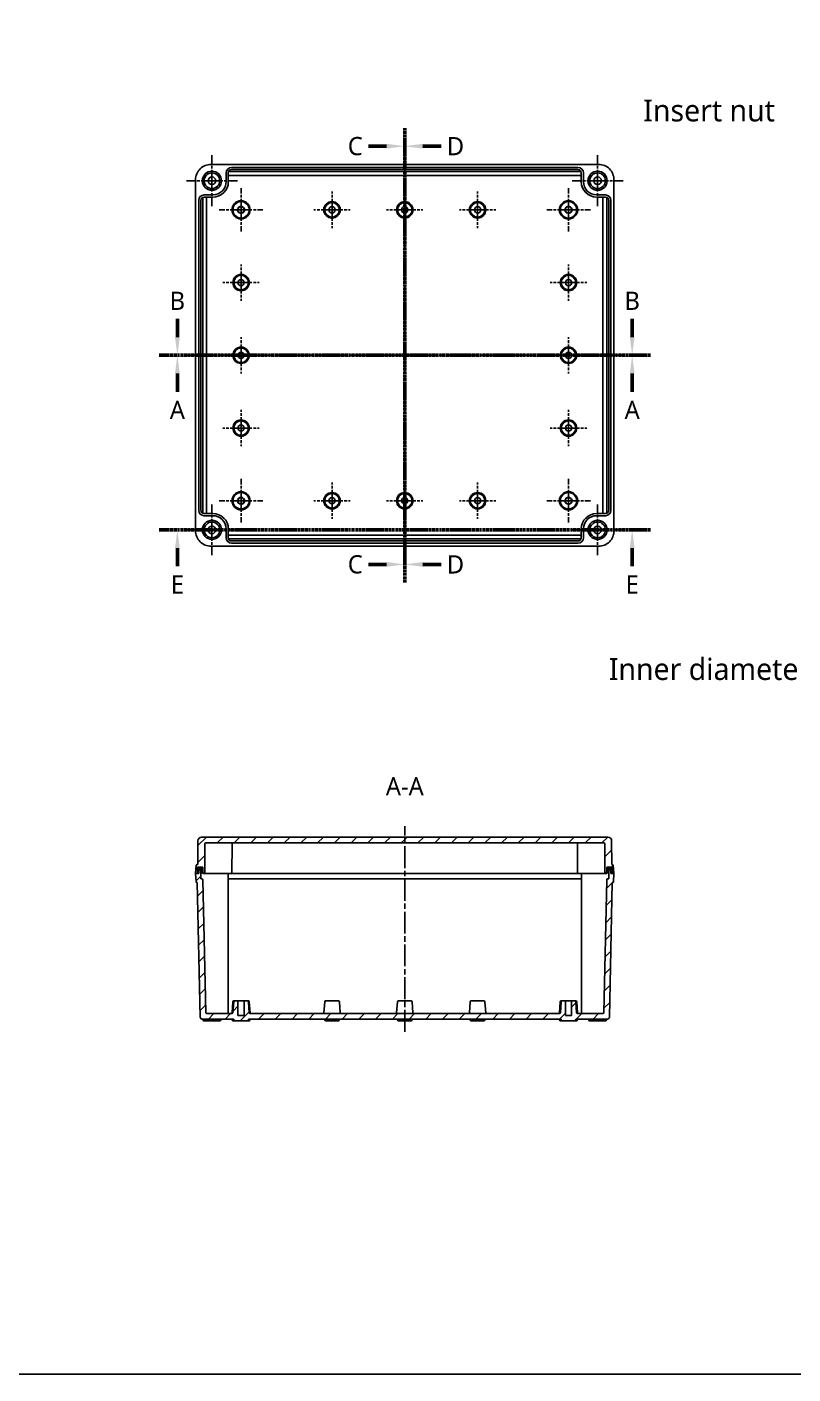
# Model space of a CAD drawing. Header units: millimetres. Extents: x -343 to 4465, y -1120 to 2065.
# Drawn here: x 2046 to 2467, y 0 to 741 of the extents above; entities that cross this region are included whole.
import ezdxf

# ---------------------------------------------------------------- set-up
doc = ezdxf.new("R2010")
doc.units = ezdxf.units.MM
for name, pattern in [('AM_ISO02W050x2', [3.75, 3, -0.75]), ('AM_ISO08W050', [18, 12, -1.5, 3, -1.5]), ('AM_ISO08W050x2', [9, 6, -0.75, 1.5, -0.75]), ('CENTER', [2, 1.25, -0.25, 0.25, -0.25])]:
    doc.linetypes.add(name, pattern=pattern)
for name, color, linetype, lineweight in [('AM_10', 7, 'AM_ISO08W050', 50), ('AM_5', 3, 'Continuous', 25), ('AM_7', 4, 'AM_ISO08W050', 25), ('AM_8', 1, 'Continuous', 25), ('ｶﾞｽｹｯﾄ', 5, 'Continuous', 25), ('ﾄｯﾌﾟｶﾊﾞｰ', 7, 'Continuous', 25), ('ﾎﾞﾃﾞｨｰ', 2, 'Continuous', 25), ('ﾎﾞﾃﾞｨｰ0', 2, 'AM_ISO02W050x2', 13)]:
    doc.layers.add(name, color=color, linetype=linetype, lineweight=lineweight)
doc.styles.add('QCADDimTextStyle', font='')
doc.styles.get('QCADDimTextStyle').set_extended_font_data('Noto Sans JP')
pattern_1 = [(45, (0, -19.7), (-4.596194, 4.596194), [])]

# ---------------------------------------------------------------- blocks, each defined once
blk = doc.blocks.new('*S29')
at = {"layer": 'AM_10', "color": 7, "linetype": 'CENTER'}
for p, q in [((2118.3, 560.26), (2138.3, 560.26)), ((2388.3, 560.26), (2368.3, 560.26))]:
    blk.add_line(p, q, dxfattribs=at)
at = {"layer": 'AM_10', "color": 1, "linetype": 'CENTER'}
blk.add_line((2138.3, 560.26), (2368.3, 560.26), dxfattribs=at)
at = {"layer": 'AM_10', "color": 7, "linetype": 'AM_ISO08W050'}
for p, q in [((2128.3, 550.26), (2128.3, 540.26)), ((2378.3, 550.26), (2378.3, 540.26))]:
    blk.add_line(p, q, dxfattribs=at)
at = {"layer": 'AM_10', "color": 7, "linetype": 'Continuous'}
for points in [[(2126.98, 550.26), (2129.62, 550.26), (2128.3, 560.26)], [(2379.62, 550.26), (2376.98, 550.26), (2378.3, 560.26)]]:
    blk.add_trace(points, dxfattribs=at)
at = {"layer": 'AM_10', "color": 7, "char_height": 10, "attachment_point": 5, "style": 'QCADDimTextStyle'}
for s, insert in [('A', (2128.3, 530.26)), ('A', (2378.3, 530.26)), ('A-A', (2253.3, 323.26))]:
    blk.add_mtext(s, dxfattribs=dict(at, insert=insert))
blk = doc.blocks.new('*S31')
at = {"layer": 'AM_10', "color": 7, "linetype": 'AM_ISO08W050'}
for p, q in [((2128.3, 570.26), (2128.3, 580.26)), ((2378.3, 570.26), (2378.3, 580.26))]:
    blk.add_line(p, q, dxfattribs=at)
at = {"layer": 'AM_10', "color": 7, "linetype": 'CENTER'}
for p, q in [((2118.3, 560.26), (2138.3, 560.26)), ((2388.3, 560.26), (2368.3, 560.26))]:
    blk.add_line(p, q, dxfattribs=at)
at = {"layer": 'AM_10', "color": 1, "linetype": 'CENTER'}
blk.add_line((2138.3, 560.26), (2368.3, 560.26), dxfattribs=at)
at = {"layer": 'AM_10', "color": 7, "linetype": 'Continuous'}
for points in [[(2126.98, 570.26), (2129.62, 570.26), (2128.3, 560.26)], [(2379.62, 570.26), (2376.98, 570.26), (2378.3, 560.26)]]:
    blk.add_trace(points, dxfattribs=at)
at = {"layer": 'AM_10', "color": 7, "char_height": 10, "attachment_point": 5, "style": 'QCADDimTextStyle'}
for s, insert in [('B-B', (2253.3, 954.26)), ('B', (2128.3, 590.26)), ('B', (2378.3, 590.26))]:
    blk.add_mtext(s, dxfattribs=dict(at, insert=insert))
blk = doc.blocks.new('*S33')
at = {"layer": 'AM_10', "color": 7, "linetype": 'CENTER'}
for p, q in [((2253.3, 685.26), (2253.3, 665.26)), ((2253.3, 435.26), (2253.3, 455.26))]:
    blk.add_line(p, q, dxfattribs=at)
at = {"layer": 'AM_10', "color": 7, "linetype": 'AM_ISO08W050'}
for p, q in [((2243.3, 675.26), (2233.3, 675.26)), ((2243.3, 445.26), (2233.3, 445.26))]:
    blk.add_line(p, q, dxfattribs=at)
at = {"layer": 'AM_10', "color": 1, "linetype": 'CENTER'}
blk.add_line((2253.3, 665.26), (2253.3, 455.26), dxfattribs=at)
at = {"layer": 'AM_10', "color": 7, "linetype": 'Continuous'}
for points in [[(2243.3, 676.58), (2243.3, 673.94), (2253.3, 675.26)], [(2243.3, 443.94), (2243.3, 446.58), (2253.3, 445.26)]]:
    blk.add_trace(points, dxfattribs=at)
at = {"layer": 'AM_10', "color": 7, "char_height": 10, "attachment_point": 5, "style": 'QCADDimTextStyle'}
for s, insert in [('C-C', (1927.8, 735.26)), ('C', (2226.07, 675.26)), ('C', (2226.07, 445.26))]:
    blk.add_mtext(s, dxfattribs=dict(at, insert=insert))
blk = doc.blocks.new('*S35')
at = {"layer": 'AM_10', "color": 7, "linetype": 'CENTER'}
for p, q in [((2253.3, 685.26), (2253.3, 665.26)), ((2253.3, 435.26), (2253.3, 455.26))]:
    blk.add_line(p, q, dxfattribs=at)
at = {"layer": 'AM_10', "color": 7, "linetype": 'AM_ISO08W050'}
for p, q in [((2263.3, 675.26), (2273.3, 675.26)), ((2263.3, 445.26), (2273.3, 445.26))]:
    blk.add_line(p, q, dxfattribs=at)
at = {"layer": 'AM_10', "color": 1, "linetype": 'CENTER'}
blk.add_line((2253.3, 665.26), (2253.3, 455.26), dxfattribs=at)
at = {"layer": 'AM_10', "color": 7, "linetype": 'Continuous'}
for points in [[(2263.3, 676.58), (2263.3, 673.94), (2253.3, 675.26)], [(2263.3, 443.94), (2263.3, 446.58), (2253.3, 445.26)]]:
    blk.add_trace(points, dxfattribs=at)
at = {"layer": 'AM_10', "color": 7, "char_height": 10, "attachment_point": 5, "style": 'QCADDimTextStyle'}
for s, insert in [('D-D', (2578.8, 693.26)), ('D', (2281.15, 675.26)), ('D', (2281.15, 445.26))]:
    blk.add_mtext(s, dxfattribs=dict(at, insert=insert))
blk = doc.blocks.new('*S37')
at = {"layer": 'AM_10', "color": 7, "linetype": 'CENTER'}
for p, q in [((2118.3, 464.26), (2138.3, 464.26)), ((2388.3, 464.26), (2368.3, 464.26))]:
    blk.add_line(p, q, dxfattribs=at)
at = {"layer": 'AM_10', "color": 1, "linetype": 'CENTER'}
blk.add_line((2138.3, 464.26), (2368.3, 464.26), dxfattribs=at)
at = {"layer": 'AM_10', "color": 7, "linetype": 'AM_ISO08W050'}
for p, q in [((2128.3, 454.26), (2128.3, 444.26)), ((2378.3, 454.26), (2378.3, 444.26))]:
    blk.add_line(p, q, dxfattribs=at)
at = {"layer": 'AM_10', "color": 7, "linetype": 'Continuous'}
for points in [[(2126.98, 454.26), (2129.62, 454.26), (2128.3, 464.26)], [(2379.62, 454.26), (2376.98, 454.26), (2378.3, 464.26)]]:
    blk.add_trace(points, dxfattribs=at)
at = {"layer": 'AM_10', "color": 7, "char_height": 10, "attachment_point": 5, "style": 'QCADDimTextStyle'}
for s, insert in [('E', (2128.3, 434.26)), ('E', (2378.3, 434.26)), ('E-E', (1978.3, 323.26))]:
    blk.add_mtext(s, dxfattribs=dict(at, insert=insert))
blk = doc.blocks.new('TK-A3')
blk.add_lwpolyline([(0, 0), (403, 0), (403, 280), (0, 280)], close=True)
blk = doc.blocks.new('*S30')
at = {"layer": 'AM_10', "color": 7, "linetype": 'CENTER'}
for p, q in [((2118.3, 560.26), (2138.3, 560.26)), ((2388.3, 560.26), (2368.3, 560.26))]:
    blk.add_line(p, q, dxfattribs=at)
at = {"layer": 'AM_10', "color": 1, "linetype": 'CENTER'}
blk.add_line((2138.3, 560.26), (2368.3, 560.26), dxfattribs=at)
at = {"layer": 'AM_10', "color": 7, "linetype": 'AM_ISO08W050'}
for p, q in [((2128.3, 550.26), (2128.3, 540.26)), ((2378.3, 550.26), (2378.3, 540.26))]:
    blk.add_line(p, q, dxfattribs=at)
at = {"layer": 'AM_10', "color": 7, "linetype": 'Continuous'}
for points in [[(2126.98, 550.26), (2129.62, 550.26), (2128.3, 560.26)], [(2379.62, 550.26), (2376.98, 550.26), (2378.3, 560.26)]]:
    blk.add_trace(points, dxfattribs=at)
at = {"layer": 'AM_10', "color": 7, "char_height": 10, "attachment_point": 5, "style": 'QCADDimTextStyle'}
for s, insert in [('A', (2128.3, 530.26)), ('A', (2378.3, 530.26)), ('A-A', (2253.3, 323.26))]:
    blk.add_mtext(s, dxfattribs=dict(at, insert=insert))
blk = doc.blocks.new('*S32')
at = {"layer": 'AM_10', "color": 7, "linetype": 'AM_ISO08W050'}
for p, q in [((2128.3, 570.26), (2128.3, 580.26)), ((2378.3, 570.26), (2378.3, 580.26))]:
    blk.add_line(p, q, dxfattribs=at)
at = {"layer": 'AM_10', "color": 7, "linetype": 'CENTER'}
for p, q in [((2118.3, 560.26), (2138.3, 560.26)), ((2388.3, 560.26), (2368.3, 560.26))]:
    blk.add_line(p, q, dxfattribs=at)
at = {"layer": 'AM_10', "color": 1, "linetype": 'CENTER'}
blk.add_line((2138.3, 560.26), (2368.3, 560.26), dxfattribs=at)
at = {"layer": 'AM_10', "color": 7, "linetype": 'Continuous'}
for points in [[(2126.98, 570.26), (2129.62, 570.26), (2128.3, 560.26)], [(2379.62, 570.26), (2376.98, 570.26), (2378.3, 560.26)]]:
    blk.add_trace(points, dxfattribs=at)
at = {"layer": 'AM_10', "color": 7, "char_height": 10, "attachment_point": 5, "style": 'QCADDimTextStyle'}
for s, insert in [('B-B', (2253.3, 954.26)), ('B', (2128.3, 590.26)), ('B', (2378.3, 590.26))]:
    blk.add_mtext(s, dxfattribs=dict(at, insert=insert))
blk = doc.blocks.new('*S34')
at = {"layer": 'AM_10', "color": 7, "linetype": 'CENTER'}
for p, q in [((2253.3, 685.26), (2253.3, 665.26)), ((2253.3, 435.26), (2253.3, 455.26))]:
    blk.add_line(p, q, dxfattribs=at)
at = {"layer": 'AM_10', "color": 7, "linetype": 'AM_ISO08W050'}
for p, q in [((2243.3, 675.26), (2233.3, 675.26)), ((2243.3, 445.26), (2233.3, 445.26))]:
    blk.add_line(p, q, dxfattribs=at)
at = {"layer": 'AM_10', "color": 1, "linetype": 'CENTER'}
blk.add_line((2253.3, 665.26), (2253.3, 455.26), dxfattribs=at)
at = {"layer": 'AM_10', "color": 7, "linetype": 'Continuous'}
for points in [[(2243.3, 676.58), (2243.3, 673.94), (2253.3, 675.26)], [(2243.3, 443.94), (2243.3, 446.58), (2253.3, 445.26)]]:
    blk.add_trace(points, dxfattribs=at)
at = {"layer": 'AM_10', "color": 7, "char_height": 10, "attachment_point": 5, "style": 'QCADDimTextStyle'}
for s, insert in [('C-C', (1927.8, 735.26)), ('C', (2226.07, 675.26)), ('C', (2226.07, 445.26))]:
    blk.add_mtext(s, dxfattribs=dict(at, insert=insert))
blk = doc.blocks.new('*S36')
at = {"layer": 'AM_10', "color": 7, "linetype": 'CENTER'}
for p, q in [((2253.3, 685.26), (2253.3, 665.26)), ((2253.3, 435.26), (2253.3, 455.26))]:
    blk.add_line(p, q, dxfattribs=at)
at = {"layer": 'AM_10', "color": 7, "linetype": 'AM_ISO08W050'}
for p, q in [((2263.3, 675.26), (2273.3, 675.26)), ((2263.3, 445.26), (2273.3, 445.26))]:
    blk.add_line(p, q, dxfattribs=at)
at = {"layer": 'AM_10', "color": 1, "linetype": 'CENTER'}
blk.add_line((2253.3, 665.26), (2253.3, 455.26), dxfattribs=at)
at = {"layer": 'AM_10', "color": 7, "linetype": 'Continuous'}
for points in [[(2263.3, 676.58), (2263.3, 673.94), (2253.3, 675.26)], [(2263.3, 443.94), (2263.3, 446.58), (2253.3, 445.26)]]:
    blk.add_trace(points, dxfattribs=at)
at = {"layer": 'AM_10', "color": 7, "char_height": 10, "attachment_point": 5, "style": 'QCADDimTextStyle'}
for s, insert in [('D-D', (2578.8, 693.26)), ('D', (2281.15, 675.26)), ('D', (2281.15, 445.26))]:
    blk.add_mtext(s, dxfattribs=dict(at, insert=insert))
blk = doc.blocks.new('*S38')
at = {"layer": 'AM_10', "color": 7, "linetype": 'CENTER'}
for p, q in [((2118.3, 464.26), (2138.3, 464.26)), ((2388.3, 464.26), (2368.3, 464.26))]:
    blk.add_line(p, q, dxfattribs=at)
at = {"layer": 'AM_10', "color": 1, "linetype": 'CENTER'}
blk.add_line((2138.3, 464.26), (2368.3, 464.26), dxfattribs=at)
at = {"layer": 'AM_10', "color": 7, "linetype": 'AM_ISO08W050'}
for p, q in [((2128.3, 454.26), (2128.3, 444.26)), ((2378.3, 454.26), (2378.3, 444.26))]:
    blk.add_line(p, q, dxfattribs=at)
at = {"layer": 'AM_10', "color": 7, "linetype": 'Continuous'}
for points in [[(2126.98, 454.26), (2129.62, 454.26), (2128.3, 464.26)], [(2379.62, 454.26), (2376.98, 454.26), (2378.3, 464.26)]]:
    blk.add_trace(points, dxfattribs=at)
at = {"layer": 'AM_10', "color": 7, "char_height": 10, "attachment_point": 5, "style": 'QCADDimTextStyle'}
for s, insert in [('E', (2128.3, 434.26)), ('E', (2378.3, 434.26)), ('E-E', (1978.3, 323.26))]:
    blk.add_mtext(s, dxfattribs=dict(at, insert=insert))

msp = doc.modelspace()

# ---------------------------------------------------------------- hatches: boundary and pattern name
at = {"layer": 'AM_8', "transparency": 33554687}
h = msp.add_hatch(dxfattribs=at)
h.set_pattern_fill('_U', color=256, scale=6.5, angle=45, style=0, pattern_type=0)
h.set_pattern_definition(pattern_1)
edge = h.paths.add_edge_path(flags=0)
edge.add_line((2253.3, 292.06), (2253.3, 295.26))
edge.add_line((2253.3, 295.26), (2141.6, 295.26))
edge.add_arc((2141.6, 293.26), 2, 90, 179.56613)
edge.add_line((2139.6, 293.27), (2139.5, 280.26))
edge.add_line((2139.5, 280.26), (2139.2, 280.26))
edge.add_arc((2139.2, 279.76), 0.5, 90, 174.92039)
edge.add_line((2138.7, 279.8), (2138.3, 275.26))
edge.add_line((2138.3, 275.26), (2139.3, 275.26))
edge.add_line((2139.3, 275.26), (2139.3, 278.76))
edge.add_line((2139.3, 278.76), (2142.3, 278.76))
edge.add_line((2142.3, 278.76), (2142.3, 275.26))
edge.add_line((2142.3, 275.26), (2143.3, 275.26))
edge.add_line((2143.3, 275.26), (2143.42, 291.56))
edge.add_arc((2143.92, 291.56), 0.5, 90, 179.56613, ccw=False)
edge.add_line((2143.92, 292.06), (2253.3, 292.06))
h = msp.add_hatch(dxfattribs=at)
h.set_pattern_fill('_U', color=256, scale=6.5, angle=45, style=0, pattern_type=0)
h.set_pattern_definition(pattern_1)
edge = h.paths.add_edge_path(flags=0)
edge.add_line((2253.3, 292.06), (2253.3, 295.26))
edge.add_line((2253.3, 295.26), (2365, 295.26))
edge.add_arc((2365, 293.26), 2, 0.43387, 90, ccw=False)
edge.add_line((2367, 293.27), (2367.1, 280.26))
edge.add_line((2367.1, 280.26), (2367.4, 280.26))
edge.add_arc((2367.4, 279.76), 0.5, 5.07961, 90, ccw=False)
edge.add_line((2367.9, 279.8), (2368.3, 275.26))
edge.add_line((2368.3, 275.26), (2367.3, 275.26))
edge.add_line((2367.3, 275.26), (2367.3, 278.76))
edge.add_line((2367.3, 278.76), (2364.3, 278.76))
edge.add_line((2364.3, 278.76), (2364.3, 275.26))
edge.add_line((2364.3, 275.26), (2363.3, 275.26))
edge.add_line((2363.3, 275.26), (2363.18, 291.56))
edge.add_arc((2362.68, 291.56), 0.5, 0.43387, 90)
edge.add_line((2362.68, 292.06), (2253.3, 292.06))
h = msp.add_hatch(dxfattribs=at)
h.set_pattern_fill('_U', color=256, scale=6.5, angle=45, style=0, pattern_type=0)
h.set_pattern_definition(pattern_1)
edge = h.paths.add_edge_path(flags=0)
edge.add_line((2253.3, 198.26), (2168.27, 198.26))
edge.add_arc((2168.27, 198.76), 0.5, 184.08562, 270, ccw=False)
edge.add_line((2167.77, 198.72), (2167.33, 204.79))
edge.add_arc((2166.83, 204.76), 0.5, 4.08562, 90)
edge.add_line((2166.83, 205.26), (2165, 205.26))
edge.add_line((2165, 205.26), (2165, 197.26))
edge.add_line((2165, 197.26), (2161.6, 197.26))
edge.add_line((2161.6, 197.26), (2161.6, 205.26))
edge.add_line((2161.6, 205.26), (2159.77, 205.26))
edge.add_arc((2159.77, 204.76), 0.5, 90, 175.91438)
edge.add_line((2159.27, 204.79), (2158.83, 198.72))
edge.add_arc((2158.33, 198.76), 0.5, 270, 355.91438, ccw=False)
edge.add_line((2158.33, 198.26), (2144.38, 198.26))
edge.add_arc((2144.38, 198.76), 0.5, 181.23863, 270, ccw=False)
edge.add_line((2143.88, 198.75), (2142.3, 271.77))
edge.add_arc((2141.8, 271.76), 0.5, 1.23863, 90)
edge.add_line((2141.8, 272.26), (2141.2, 272.26))
edge.add_line((2141.2, 272.26), (2141.2, 277.26))
edge.add_line((2141.2, 277.26), (2140, 277.26))
edge.add_line((2140, 277.26), (2140, 275.26))
edge.add_line((2140, 275.26), (2138.3, 275.26))
edge.add_line((2138.3, 275.26), (2138.6, 270.73))
edge.add_arc((2139.1, 270.76), 0.5, 183.81407, 270)
edge.add_line((2139.1, 270.26), (2139.25, 270.26))
edge.add_line((2139.25, 270.26), (2140.85, 196.24))
edge.add_arc((2141.85, 196.26), 1, 181.23863, 270)
edge.add_line((2141.85, 195.26), (2159.3, 195.26))
edge.add_line((2159.3, 195.26), (2159.3, 194.76))
edge.add_arc((2159.8, 194.76), 0.5, 180, 270)
edge.add_line((2159.8, 194.26), (2166.8, 194.26))
edge.add_arc((2166.8, 194.76), 0.5, 270, 360)
edge.add_line((2167.3, 194.76), (2167.3, 195.26))
edge.add_line((2167.3, 195.26), (2253.3, 195.26))
edge.add_line((2253.3, 195.26), (2253.3, 198.26))
h = msp.add_hatch(dxfattribs=at)
h.set_pattern_fill('_U', color=256, scale=6.5, angle=45, style=0, pattern_type=0)
h.set_pattern_definition(pattern_1)
edge = h.paths.add_edge_path(flags=0)
edge.add_line((2253.3, 198.26), (2338.33, 198.26))
edge.add_arc((2338.33, 198.76), 0.5, 270, 355.91438)
edge.add_line((2338.83, 198.72), (2339.27, 204.79))
edge.add_arc((2339.77, 204.76), 0.5, 90, 175.91438, ccw=False)
edge.add_line((2339.77, 205.26), (2341.6, 205.26))
edge.add_line((2341.6, 205.26), (2341.6, 197.26))
edge.add_line((2341.6, 197.26), (2345, 197.26))
edge.add_line((2345, 197.26), (2345, 205.26))
edge.add_line((2345, 205.26), (2346.83, 205.26))
edge.add_arc((2346.83, 204.76), 0.5, 4.08562, 90, ccw=False)
edge.add_line((2347.33, 204.79), (2347.77, 198.72))
edge.add_arc((2348.27, 198.76), 0.5, 184.08562, 270)
edge.add_line((2348.27, 198.26), (2362.22, 198.26))
edge.add_arc((2362.22, 198.76), 0.5, 270, 358.76137)
edge.add_line((2362.72, 198.75), (2364.3, 271.77))
edge.add_arc((2364.8, 271.76), 0.5, 90, 178.76137, ccw=False)
edge.add_line((2364.8, 272.26), (2365.4, 272.26))
edge.add_line((2365.4, 272.26), (2365.4, 277.26))
edge.add_line((2365.4, 277.26), (2366.6, 277.26))
edge.add_line((2366.6, 277.26), (2366.6, 275.26))
edge.add_line((2366.6, 275.26), (2368.3, 275.26))
edge.add_line((2368.3, 275.26), (2368, 270.73))
edge.add_arc((2367.5, 270.76), 0.5, 270, 356.18593, ccw=False)
edge.add_line((2367.5, 270.26), (2367.35, 270.26))
edge.add_line((2367.35, 270.26), (2365.75, 196.24))
edge.add_arc((2364.75, 196.26), 1, 270, 358.76137, ccw=False)
edge.add_line((2364.75, 195.26), (2347.3, 195.26))
edge.add_line((2347.3, 195.26), (2347.3, 194.76))
edge.add_arc((2346.8, 194.76), 0.5, 270, 360, ccw=False)
edge.add_line((2346.8, 194.26), (2339.8, 194.26))
edge.add_arc((2339.8, 194.76), 0.5, 180, 270, ccw=False)
edge.add_line((2339.3, 194.76), (2339.3, 195.26))
edge.add_line((2339.3, 195.26), (2253.3, 195.26))
edge.add_line((2253.3, 195.26), (2253.3, 198.26))
at = {"layer": 'ｶﾞｽｹｯﾄ', "transparency": 33554687}
for points in [[(2139.3, 275.26), (2140, 275.26), (2140, 277.26), (2141.2, 277.26), (2141.2, 275.26), (2142.3, 275.26), (2142.3, 278.76), (2139.3, 278.76)], [(2367.3, 275.26), (2366.6, 275.26), (2366.6, 277.26), (2365.4, 277.26), (2365.4, 275.26), (2364.3, 275.26), (2364.3, 278.76), (2367.3, 278.76)]]:
    msp.add_hatch(color=256, dxfattribs=at).paths.add_polyline_path(points, flags=0)

# ---------------------------------------------------------------- linework, layer by layer
at = {"layer": 'AM_7', "linetype": 'AM_ISO08W050x2'}
for p, q in [((2147.3, 656.26), (2147.3, 670.26)), ((2359.3, 656.26), (2359.3, 670.26)), ((2147.3, 656.26), (2133.3, 656.26)), ((2147.3, 656.26), (2161.3, 656.26)), ((2147.3, 656.26), (2147.3, 642.26)), ((2163.3, 640.26), (2163.3, 652.26)), ((2343.3, 640.26), (2343.3, 652.26)), ((2359.3, 656.26), (2345.3, 656.26)), ((2359.3, 656.26), (2373.3, 656.26)), ((2359.3, 656.26), (2359.3, 642.26)), ((2213.3, 640.26), (2213.3, 650.26)), ((2253.3, 640.26), (2253.3, 650.26)), ((2293.3, 640.26), (2293.3, 650.26)), ((2163.3, 640.26), (2151.3, 640.26)), ((2163.3, 640.26), (2163.3, 628.26)), ((2163.3, 640.26), (2175.3, 640.26)), ((2213.3, 640.26), (2203.3, 640.26)), ((2213.3, 640.26), (2213.3, 630.26)), ((2213.3, 640.26), (2223.3, 640.26)), ((2253.3, 640.26), (2243.3, 640.26)), ((2253.3, 640.26), (2263.3, 640.26)), ((2253.3, 640.26), (2253.3, 630.26)), ((2293.3, 640.26), (2283.3, 640.26)), ((2293.3, 640.26), (2303.3, 640.26)), ((2293.3, 640.26), (2293.3, 630.26)), ((2343.3, 640.26), (2331.3, 640.26)), ((2343.3, 640.26), (2355.3, 640.26)), ((2343.3, 640.26), (2343.3, 628.26)), ((2163.3, 600.26), (2163.3, 610.26)), ((2343.3, 600.26), (2343.3, 610.26)), ((2163.3, 600.26), (2153.3, 600.26)), ((2163.3, 600.26), (2163.3, 590.26)), ((2163.3, 600.26), (2173.3, 600.26)), ((2343.3, 600.26), (2333.3, 600.26)), ((2343.3, 600.26), (2353.3, 600.26)), ((2343.3, 600.26), (2343.3, 590.26)), ((2163.3, 560.26), (2163.3, 570.26)), ((2343.3, 560.26), (2343.3, 570.26)), ((2163.3, 560.26), (2153.3, 560.26)), ((2163.3, 560.26), (2163.3, 550.26)), ((2163.3, 560.26), (2173.3, 560.26)), ((2343.3, 560.26), (2333.3, 560.26)), ((2343.3, 560.26), (2353.3, 560.26)), ((2343.3, 560.26), (2343.3, 550.26)), ((2163.3, 520.26), (2163.3, 530.26)), ((2343.3, 520.26), (2343.3, 530.26)), ((2163.3, 520.26), (2153.3, 520.26)), ((2163.3, 520.26), (2163.3, 510.26)), ((2163.3, 520.26), (2173.3, 520.26)), ((2343.3, 520.26), (2333.3, 520.26)), ((2343.3, 520.26), (2353.3, 520.26)), ((2343.3, 520.26), (2343.3, 510.26)), ((2163.3, 480.26), (2163.3, 492.26)), ((2213.3, 480.26), (2213.3, 490.26)), ((2253.3, 480.26), (2253.3, 490.26)), ((2293.3, 480.26), (2293.3, 490.26)), ((2343.3, 480.26), (2343.3, 492.26)), ((2147.3, 464.26), (2147.3, 478.26)), ((2163.3, 480.26), (2151.3, 480.26)), ((2163.3, 480.26), (2163.3, 468.26)), ((2163.3, 480.26), (2175.3, 480.26)), ((2213.3, 480.26), (2203.3, 480.26)), ((2213.3, 480.26), (2213.3, 470.26)), ((2213.3, 480.26), (2223.3, 480.26)), ((2253.3, 480.26), (2243.3, 480.26)), ((2253.3, 480.26), (2263.3, 480.26)), ((2253.3, 480.26), (2253.3, 470.26)), ((2293.3, 480.26), (2283.3, 480.26)), ((2293.3, 480.26), (2303.3, 480.26)), ((2293.3, 480.26), (2293.3, 470.26)), ((2343.3, 480.26), (2331.3, 480.26)), ((2343.3, 480.26), (2355.3, 480.26)), ((2343.3, 480.26), (2343.3, 468.26)), ((2359.3, 464.26), (2359.3, 478.26)), ((2147.3, 464.26), (2133.3, 464.26)), ((2147.3, 464.26), (2161.3, 464.26)), ((2147.3, 464.26), (2147.3, 450.26)), ((2359.3, 464.26), (2345.3, 464.26)), ((2359.3, 464.26), (2359.3, 450.26)), ((2359.3, 464.26), (2373.3, 464.26))]:
    msp.add_line(p, q, dxfattribs=at)
at = {"layer": 'AM_7'}
for p, q in [((2253.3, 671.26), (2253.3, 449.26)), ((2132.3, 560.26), (2374.3, 560.26)), ((2253.3, 188.26), (2253.3, 301.26)), ((2253.3, 188.26), (2253.3, 301.26))]:
    msp.add_line(p, q, dxfattribs=at)
at = {"layer": 'ﾄｯﾌﾟｶﾊﾞｰ'}
for p, q in [((2139.5, 280.26), (2139.6, 293.27)), ((2253.3, 295.26), (2141.6, 295.26)), ((2143.3, 275.26), (2143.42, 291.56)), ((2143.92, 292.06), (2253.3, 292.06)), ((2158.3, 275.26), (2158.42, 291.56)), ((2253.3, 295.26), (2365, 295.26)), ((2362.68, 292.06), (2253.3, 292.06)), ((2348.3, 275.26), (2348.18, 291.56)), ((2363.3, 275.26), (2363.18, 291.56)), ((2367.1, 280.26), (2367, 293.27)), ((2138.3, 275.26), (2138.7, 279.8)), ((2138.3, 275.26), (2139.3, 275.26)), ((2139.2, 280.26), (2139.5, 280.26)), ((2139.3, 275.26), (2139.3, 278.76)), ((2139.3, 278.76), (2142.3, 278.76)), ((2142.3, 278.76), (2142.3, 275.26)), ((2142.3, 275.26), (2253.3, 275.26)), ((2142.3, 275.26), (2243.3, 275.26)), ((2364.3, 275.26), (2253.3, 275.26)), ((2364.3, 275.26), (2263.3, 275.26)), ((2364.3, 278.76), (2364.3, 275.26)), ((2367.3, 278.76), (2364.3, 278.76)), ((2367.4, 280.26), (2367.1, 280.26)), ((2367.3, 275.26), (2367.3, 278.76)), ((2368.3, 275.26), (2367.3, 275.26)), ((2368.3, 275.26), (2367.9, 279.8))]:
    msp.add_line(p, q, dxfattribs=at)
for centre, radius, start, end in [((2141.6, 293.26), 2, 90, 179.56613), ((2143.92, 291.56), 0.5, 90, 179.56613), ((2158.92, 291.56), 0.5, 90, 179.56613), ((2347.68, 291.56), 0.5, 0.43387, 90), ((2362.68, 291.56), 0.5, 0.43387, 90), ((2365, 293.26), 2, 0.43387, 90), ((2139.2, 279.76), 0.5, 90, 174.92039), ((2367.4, 279.76), 0.5, 5.07961, 90)]:
    msp.add_arc(centre, radius, start, end, dxfattribs=at)
at = {"layer": 'ﾎﾞﾃﾞｨｰ'}
for p, q in [((2155.1, 655.76), (2155.1, 660.56)), ((2156.3, 655.76), (2156.3, 660.56)), ((2156.44, 661.26), (2253.3, 661.26)), ((2253.3, 663.56), (2158.1, 663.56)), ((2253.3, 662.36), (2158.1, 662.36)), ((2253.3, 663.56), (2348.5, 663.56)), ((2253.3, 662.36), (2348.5, 662.36)), ((2350.16, 661.26), (2253.3, 661.26)), ((2350.3, 655.76), (2350.3, 660.56)), ((2351.5, 655.76), (2351.5, 660.56)), ((2253.3, 659.18), (2156.3, 659.18)), ((2253.3, 659.18), (2350.3, 659.18)), ((2140, 560.26), (2140, 645.46)), ((2141.2, 560.26), (2141.2, 645.46)), ((2142.3, 647.12), (2142.3, 560.26)), ((2147.8, 648.46), (2143, 648.46)), ((2147.8, 647.26), (2143, 647.26)), ((2144.38, 647.26), (2144.38, 560.26)), ((2358.8, 648.46), (2363.6, 648.46)), ((2358.8, 647.26), (2363.6, 647.26)), ((2362.22, 647.26), (2362.22, 560.26)), ((2364.3, 647.12), (2364.3, 560.26)), ((2365.4, 560.26), (2365.4, 645.46)), ((2366.6, 560.26), (2366.6, 645.46)), ((2140, 560.26), (2140, 475.06)), ((2141.2, 560.26), (2141.2, 475.06)), ((2142.3, 473.4), (2142.3, 560.26)), ((2144.38, 473.26), (2144.38, 560.26)), ((2362.22, 473.26), (2362.22, 560.26)), ((2364.3, 473.4), (2364.3, 560.26)), ((2365.4, 560.26), (2365.4, 475.06)), ((2366.6, 560.26), (2366.6, 475.06)), ((2147.8, 473.26), (2143, 473.26)), ((2147.8, 472.06), (2143, 472.06)), ((2358.8, 473.26), (2363.6, 473.26)), ((2358.8, 472.06), (2363.6, 472.06)), ((2155.1, 464.76), (2155.1, 459.96)), ((2156.3, 464.76), (2156.3, 459.96)), ((2253.3, 461.34), (2156.3, 461.34)), ((2253.3, 461.34), (2350.3, 461.34)), ((2350.3, 464.76), (2350.3, 459.96)), ((2351.5, 464.76), (2351.5, 459.96)), ((2156.44, 459.26), (2253.3, 459.26)), ((2253.3, 458.16), (2158.1, 458.16)), ((2253.3, 456.96), (2158.1, 456.96)), ((2350.16, 459.26), (2253.3, 459.26)), ((2253.3, 458.16), (2348.5, 458.16)), ((2253.3, 456.96), (2348.5, 456.96)), ((2138.3, 275.26), (2140, 275.26)), ((2138.3, 275.26), (2138.6, 270.73)), ((2140, 275.26), (2140, 277.26)), ((2141.2, 277.26), (2140, 277.26)), ((2141.2, 272.26), (2141.2, 277.26)), ((2156.2, 198.76), (2156.2, 275.26)), ((2350.4, 198.76), (2350.4, 275.26)), ((2365.4, 272.26), (2365.4, 277.26)), ((2365.4, 277.26), (2366.6, 277.26)), ((2366.6, 275.26), (2366.6, 277.26)), ((2368.3, 275.26), (2366.6, 275.26)), ((2368.3, 275.26), (2368, 270.73)), ((2139.1, 270.26), (2139.25, 270.26)), ((2139.25, 270.26), (2140.85, 196.24)), ((2141.8, 272.26), (2141.2, 272.26)), ((2142.3, 271.77), (2143.88, 198.75)), ((2253.3, 272.26), (2156.2, 272.26)), ((2253.3, 272.26), (2350.4, 272.26)), ((2364.3, 271.77), (2362.72, 198.75)), ((2364.8, 272.26), (2365.4, 272.26)), ((2367.35, 270.26), (2365.75, 196.24)), ((2367.5, 270.26), (2367.35, 270.26)), ((2158.77, 204.79), (2158.33, 198.72)), ((2159.27, 204.79), (2158.83, 198.72)), ((2159.27, 205.26), (2159.77, 205.26)), ((2166.83, 205.26), (2159.77, 205.26)), ((2161.6, 197.26), (2161.6, 205.26)), ((2165, 197.26), (2165, 205.26)), ((2167.33, 205.26), (2166.83, 205.26)), ((2167.77, 198.72), (2167.33, 204.79)), ((2168.27, 198.72), (2167.83, 204.79)), ((2209.27, 204.79), (2208.83, 198.72)), ((2216.83, 205.26), (2209.77, 205.26)), ((2217.77, 198.72), (2217.33, 204.79)), ((2249.27, 204.79), (2248.83, 198.72)), ((2253.3, 205.26), (2249.77, 205.26)), ((2253.3, 205.26), (2256.83, 205.26)), ((2257.33, 204.79), (2257.77, 198.72)), ((2288.83, 198.72), (2289.27, 204.79)), ((2289.77, 205.26), (2296.83, 205.26)), ((2297.33, 204.79), (2297.77, 198.72)), ((2338.33, 198.72), (2338.77, 204.79)), ((2338.83, 198.72), (2339.27, 204.79)), ((2339.27, 205.26), (2339.77, 205.26)), ((2339.77, 205.26), (2346.83, 205.26)), ((2341.6, 197.26), (2341.6, 205.26)), ((2345, 197.26), (2345, 205.26)), ((2347.33, 205.26), (2346.83, 205.26)), ((2347.33, 204.79), (2347.77, 198.72)), ((2347.83, 204.79), (2348.27, 198.72)), ((2159.3, 195.26), (2141.85, 195.26)), ((2142.4, 195.26), (2142.4, 194.76)), ((2151.7, 194.26), (2142.9, 194.26)), ((2144.38, 198.26), (2158.33, 198.26)), ((2152.2, 195.26), (2152.2, 194.76)), ((2158.4, 194.76), (2158.4, 195.26)), ((2158.9, 194.26), (2167.7, 194.26)), ((2159.3, 195.26), (2159.3, 194.76)), ((2159.8, 194.26), (2166.8, 194.26)), ((2165, 197.26), (2161.6, 197.26)), ((2253.3, 195.26), (2167.3, 195.26)), ((2167.3, 194.76), (2167.3, 195.26)), ((2168.2, 194.76), (2168.2, 195.26)), ((2168.27, 198.26), (2253.3, 198.26)), ((2209.3, 195.26), (2209.3, 194.76)), ((2209.8, 194.26), (2216.8, 194.26)), ((2217.3, 194.76), (2217.3, 195.26)), ((2249.3, 195.26), (2249.3, 194.76)), ((2249.8, 194.26), (2253.3, 194.26)), ((2338.33, 198.26), (2253.3, 198.26)), ((2253.3, 195.26), (2339.3, 195.26)), ((2256.8, 194.26), (2253.3, 194.26)), ((2257.3, 195.26), (2257.3, 194.76)), ((2289.3, 194.76), (2289.3, 195.26)), ((2296.8, 194.26), (2289.8, 194.26)), ((2297.3, 195.26), (2297.3, 194.76)), ((2338.4, 194.76), (2338.4, 195.26)), ((2347.7, 194.26), (2338.9, 194.26)), ((2339.3, 194.76), (2339.3, 195.26)), ((2346.8, 194.26), (2339.8, 194.26)), ((2341.6, 197.26), (2345, 197.26)), ((2347.3, 195.26), (2347.3, 194.76)), ((2347.3, 195.26), (2364.75, 195.26)), ((2348.2, 194.76), (2348.2, 195.26)), ((2362.22, 198.26), (2348.27, 198.26)), ((2354.4, 195.26), (2354.4, 194.76)), ((2354.9, 194.26), (2363.7, 194.26)), ((2364.2, 195.26), (2364.2, 194.76))]:
    msp.add_line(p, q, dxfattribs=at)
for points in [[(2253.3, 665.26), (2146.8, 665.26, 0.414214), (2138.3, 656.76), (2138.3, 560.26)], [(2253.3, 665.26), (2359.8, 665.26, -0.414214), (2368.3, 656.76), (2368.3, 560.26)], [(2253.3, 455.26), (2146.8, 455.26, -0.414214), (2138.3, 463.76), (2138.3, 560.26)], [(2253.3, 455.26), (2359.8, 455.26, 0.414214), (2368.3, 463.76), (2368.3, 560.26)]]:
    msp.add_lwpolyline(points, format="xyb", dxfattribs=at)
for centre, radius in [((2147.3, 656.26), 5.25), ((2147.3, 656.26), 4.3), ((2359.3, 656.26), 5.25), ((2359.3, 656.26), 4.3), ((2147.3, 656.26), 2.1), ((2359.3, 656.26), 2.1), ((2163.3, 640.26), 5), ((2163.3, 640.26), 4.5), ((2213.3, 640.26), 4.5), ((2293.3, 640.26), 4.5), ((2343.3, 640.26), 5), ((2343.3, 640.26), 4.5), ((2163.3, 640.26), 1.75), ((2213.3, 640.26), 4), ((2213.3, 640.26), 1.7), ((2293.3, 640.26), 4), ((2293.3, 640.26), 1.7), ((2343.3, 640.26), 1.75), ((2163.3, 600.26), 4.5), ((2163.3, 600.26), 4), ((2163.3, 600.26), 1.7), ((2343.3, 600.26), 4.5), ((2343.3, 600.26), 4), ((2343.3, 600.26), 1.7), ((2163.3, 560.26), 4.5), ((2163.3, 560.26), 4), ((2343.3, 560.26), 4.5), ((2343.3, 560.26), 4), ((2163.3, 560.26), 1.7), ((2343.3, 560.26), 1.7), ((2163.3, 520.26), 4.5), ((2163.3, 520.26), 4), ((2163.3, 520.26), 1.7), ((2343.3, 520.26), 4.5), ((2343.3, 520.26), 4), ((2343.3, 520.26), 1.7), ((2163.3, 480.26), 5), ((2163.3, 480.26), 4.5), ((2163.3, 480.26), 1.75), ((2213.3, 480.26), 4.5), ((2213.3, 480.26), 4), ((2213.3, 480.26), 1.7), ((2293.3, 480.26), 4.5), ((2293.3, 480.26), 4), ((2293.3, 480.26), 1.7), ((2343.3, 480.26), 5), ((2343.3, 480.26), 4.5), ((2343.3, 480.26), 1.75), ((2147.3, 464.26), 5.25), ((2147.3, 464.26), 4.3), ((2359.3, 464.26), 5.25), ((2359.3, 464.26), 4.3), ((2147.3, 464.26), 2.1), ((2359.3, 464.26), 2.1)]:
    msp.add_circle(centre, radius, dxfattribs=at)
for centre, radius, start, end in [((2158.1, 660.56), 3, 90, 180), ((2158.1, 660.56), 1.8, 90, 180), ((2348.5, 660.56), 3, 0, 90), ((2348.5, 660.56), 1.8, 0, 90), ((2147.8, 655.76), 8.5, 270, 0), ((2147.8, 655.76), 7.3, 270, 0), ((2358.8, 655.76), 8.5, 180, 270), ((2358.8, 655.76), 7.3, 180, 270), ((2143, 645.46), 3, 90, 180), ((2143, 645.46), 1.8, 90, 180), ((2253.3, 640.26), 4.5, 90, 270), ((2253.3, 640.26), 4.5, 270, 90), ((2363.6, 645.46), 3, 0, 90), ((2363.6, 645.46), 1.8, 0, 90), ((2253.3, 640.26), 4, 90, 270), ((2253.3, 640.26), 1.7, 90, 270), ((2253.3, 640.26), 4, 270, 90), ((2253.3, 640.26), 1.7, 270, 90), ((2253.3, 480.26), 4.5, 90, 270), ((2253.3, 480.26), 4, 90, 270), ((2253.3, 480.26), 1.7, 90, 270), ((2253.3, 480.26), 4.5, 270, 90), ((2253.3, 480.26), 4, 270, 90), ((2253.3, 480.26), 1.7, 270, 90), ((2143, 475.06), 3, 180, 270), ((2143, 475.06), 1.8, 180, 270), ((2363.6, 475.06), 1.8, 270, 0), ((2363.6, 475.06), 3, 270, 0), ((2147.8, 464.76), 8.5, 0, 90), ((2147.8, 464.76), 7.3, 0, 90), ((2358.8, 464.76), 8.5, 90, 180), ((2358.8, 464.76), 7.3, 90, 180), ((2158.1, 459.96), 3, 180, 270), ((2158.1, 459.96), 1.8, 180, 270), ((2348.5, 459.96), 1.8, 270, 0), ((2348.5, 459.96), 3, 270, 0), ((2139.1, 270.76), 0.5, 183.81407, 270), ((2141.8, 271.76), 0.5, 1.23863, 90), ((2364.8, 271.76), 0.5, 90, 178.76137), ((2367.5, 270.76), 0.5, 270, 356.18593), ((2159.27, 204.76), 0.5, 90, 175.91438), ((2159.77, 204.76), 0.5, 90, 175.91438), ((2166.83, 204.76), 0.5, 4.08562, 90), ((2167.33, 204.76), 0.5, 4.08562, 90), ((2209.77, 204.76), 0.5, 90, 175.91438), ((2216.83, 204.76), 0.5, 4.08562, 90), ((2249.77, 204.76), 0.5, 90, 175.91438), ((2256.83, 204.76), 0.5, 4.08562, 90), ((2289.77, 204.76), 0.5, 90, 175.91438), ((2296.83, 204.76), 0.5, 4.08562, 90), ((2339.27, 204.76), 0.5, 90, 175.91438), ((2339.77, 204.76), 0.5, 90, 175.91438), ((2346.83, 204.76), 0.5, 4.08562, 90), ((2347.33, 204.76), 0.5, 4.08562, 90), ((2141.85, 196.26), 1, 181.23863, 270), ((2142.9, 194.76), 0.5, 180, 270), ((2144.38, 198.76), 0.5, 181.23863, 270), ((2151.7, 194.76), 0.5, 270, 0), ((2156.7, 198.76), 0.5, 180, 270), ((2157.83, 198.76), 0.5, 270, 355.91438), ((2158.33, 198.76), 0.5, 270, 355.91438), ((2158.9, 194.76), 0.5, 180, 270), ((2159.8, 194.76), 0.5, 180, 270), ((2166.8, 194.76), 0.5, 270, 0), ((2167.7, 194.76), 0.5, 270, 0), ((2168.27, 198.76), 0.5, 184.08562, 270), ((2168.77, 198.76), 0.5, 184.08562, 270), ((2208.33, 198.76), 0.5, 270, 355.91438), ((2209.8, 194.76), 0.5, 180, 270), ((2216.8, 194.76), 0.5, 270, 0), ((2218.27, 198.76), 0.5, 184.08562, 270), ((2248.33, 198.76), 0.5, 270, 355.91438), ((2249.8, 194.76), 0.5, 180, 270), ((2256.8, 194.76), 0.5, 270, 0), ((2258.27, 198.76), 0.5, 184.08562, 270), ((2288.33, 198.76), 0.5, 270, 355.91438), ((2289.8, 194.76), 0.5, 180, 270), ((2296.8, 194.76), 0.5, 270, 0), ((2298.27, 198.76), 0.5, 184.08562, 270), ((2337.83, 198.76), 0.5, 270, 355.91438), ((2338.33, 198.76), 0.5, 270, 355.91438), ((2338.9, 194.76), 0.5, 180, 270), ((2339.8, 194.76), 0.5, 180, 270), ((2346.8, 194.76), 0.5, 270, 0), ((2347.7, 194.76), 0.5, 270, 0), ((2348.27, 198.76), 0.5, 184.08562, 270), ((2348.77, 198.76), 0.5, 184.08562, 270), ((2349.9, 198.76), 0.5, 270, 0), ((2354.9, 194.76), 0.5, 180, 270), ((2362.22, 198.76), 0.5, 270, 358.76137), ((2363.7, 194.76), 0.5, 270, 0), ((2364.75, 196.26), 1, 270, 358.76137)]:
    msp.add_arc(centre, radius, start, end, dxfattribs=at)
at = {"layer": 'ﾎﾞﾃﾞｨｰ0'}
for centre in [(2163.3, 640.26), (2343.3, 640.26), (2163.3, 480.26), (2343.3, 480.26)]:
    msp.add_circle(centre, 2, dxfattribs=at)

# ---------------------------------------------------------------- block references
at = {"lineweight": 0, "xscale": 4, "yscale": 4, "zscale": 4}
msp.add_blockref('TK-A3', (1637, 0), dxfattribs=at)
at = {"layer": 'AM_10'}
for name in ['*S31', '*S32', '*S33', '*S34', '*S35', '*S36', '*S29', '*S30', '*S37', '*S38']:
    msp.add_blockref(name, (0, 0), dxfattribs=at)

# ---------------------------------------------------------------- texts
at = {"layer": 'AM_5', "color": 2, "char_height": 12, "attachment_point": 1, "style": 'QCADDimTextStyle'}
for s, insert, width in [('Insert nut', (2384.4, 700.9), 109.6565), ('Inner diameter boss', (2365.43, 393.71), 148.006)]:
    msp.add_mtext(s, dxfattribs=dict(at, insert=insert, width=width))

doc.saveas('drawing.dxf')
